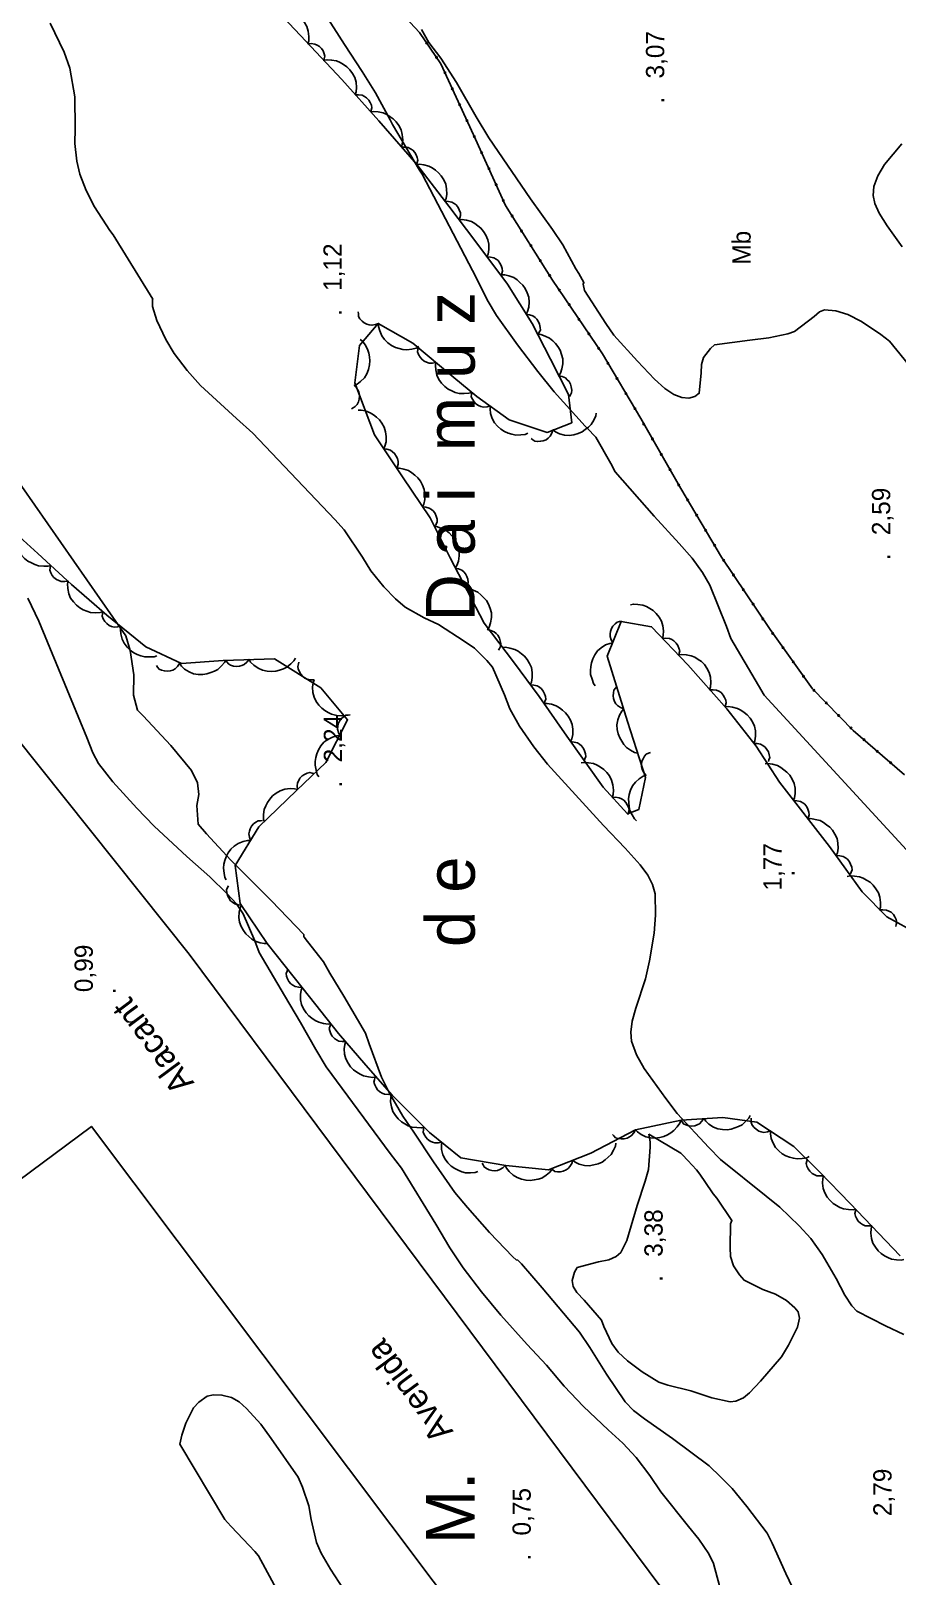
# Model space of a CAD drawing. Extents: x 747954 to 748544, y 4317181 to 4318208.
# Drawn here: x 748034 to 748105.2, y 4317620.4 to 4317747.3 of the extents above; entities that cross this region are included whole.
import ezdxf

# ---------------------------------------------------------------- set-up
doc = ezdxf.new("R2010")
doc.units = 0
doc.linetypes.add('DASHED', pattern=[0])
doc.linetypes.add('DOT', pattern=[0])
doc.layers.get('0').update_dxf_attribs({"linetype": 'CONTINUOUS'})
for name, color, linetype in [('11', 7, 'CONTINUOUS'), ('36', 7, 'CONTINUOUS'), ('44', 7, 'CONTINUOUS'), ('48', 7, 'CONTINUOUS'), ('50', 7, 'CONTINUOUS'), ('53', 7, 'CONTINUOUS'), ('6', 7, 'CONTINUOUS'), ('PATTERN_CLASS', 7, 'CONTINUOUS')]:
    doc.layers.add(name, color=color, linetype=linetype)

msp = doc.modelspace()

# ---------------------------------------------------------------- linework, layer by layer
at = {"layer": '11', "color": 0, "linetype": 'DASHED'}
for points in [[(748000, 4317730.39), (748047.04, 4317671.48), (748099.46, 4317601.11)], [(748088.17, 4317591.9), (748039.01, 4317657.33), (748015.85, 4317640.14), (748000, 4317627.04)]]:
    msp.add_lwpolyline(points, dxfattribs=at)
at = {"layer": '44', "color": 0, "linetype": 'CONTINUOUS'}
for points in [[(748056.67, 4317751.09), (748059.78, 4317746.19), (748061.25, 4317743.98), (748062.34, 4317742.21), (748063.53, 4317740), (748063.72, 4317739.61), (748065.95, 4317735.87), (748066.17, 4317735.54), (748070.63, 4317727.01), (748071.52, 4317725.23), (748072.28, 4317723.92), (748074, 4317721.53), (748075.67, 4317719.33), (748077.02, 4317717.66), (748079.56, 4317714.85), (748079.86, 4317714.53), (748080.3, 4317714.07)], [(748084.7, 4317677.96), (748084.06, 4317678.81), (748082.84, 4317680.19), (748081.07, 4317682.05), (748076.46, 4317687.07), (748075.34, 4317688.5), (748074.17, 4317690.19), (748073.38, 4317691.63), (748072.93, 4317692.78), (748071.94, 4317695.04), (748071.49, 4317695.6), (748070.48, 4317696.6), (748069.63, 4317697.19), (748067.5, 4317698.55), (748066.34, 4317699.1), (748064.78, 4317699.98), (748063.98, 4317700.65), (748063.01, 4317701.66), (748061.96, 4317702.96), (748061.26, 4317704.09), (748059.76, 4317706.34), (748058.99, 4317707.17), (748052.25, 4317714.26), (748050.91, 4317715.46), (748047.97, 4317718.19), (748046.88, 4317719.41), (748045.81, 4317720.81), (748045.13, 4317721.96), (748044.37, 4317723.53), (748044.01, 4317724.66), (748044.03, 4317725.25), (748044.06, 4317725.28), (748040.79, 4317730.55), (748040.53, 4317730.91), (748039.25, 4317732.87), (748038.56, 4317734.19), (748038.04, 4317735.54), (748037.81, 4317736.61), (748037.65, 4317738.07), (748037.68, 4317739.29), (748037.64, 4317741.88), (748037.24, 4317744.25), (748036.76, 4317745.57), (748035.63, 4317747.94)], [(748106.72, 4317719.17), (748104.54, 4317721.82), (748103.85, 4317722.36), (748102.26, 4317723.44), (748101.13, 4317724.01), (748100.15, 4317724.31), (748099.22, 4317724.4), (748098.81, 4317724.23), (748098.37, 4317723.86), (748096.74, 4317722.61), (748096.2, 4317722.44), (748094.65, 4317722.11), (748093.09, 4317721.92), (748090.18, 4317721.52), (748089.85, 4317721.23), (748089.27, 4317720.48), (748089.1, 4317719.92), (748089.09, 4317719.21), (748088.92, 4317717.55), (748088.56, 4317717.27), (748088.07, 4317717.14), (748087.5, 4317717.19), (748086.84, 4317717.44), (748086.11, 4317717.94), (748085.26, 4317718.71), (748083.86, 4317720.17), (748081.91, 4317722.31), (748081.25, 4317723.28), (748079.49, 4317725.98), (748079.39, 4317726.5), (748079.46, 4317726.65), (748079.03, 4317727.39), (748078.8, 4317727.77), (748077.73, 4317729.75), (748076.88, 4317731), (748075.08, 4317733.52), (748071.64, 4317738.52), (748070.6, 4317740.25), (748068.98, 4317743.06), (748067.7, 4317745.07), (748066.71, 4317746.36), (748066.11, 4317747.42)], [(748105.57, 4317738.03), (748104.14, 4317736.34), (748103.58, 4317735.4), (748103.27, 4317734.53), (748103.21, 4317733.78), (748103.35, 4317733.12), (748103.71, 4317732.33), (748104.36, 4317731.3), (748105.59, 4317729.58)], [(748080.3, 4317714.07), (748080.42, 4317713.94), (748081.66, 4317711.78), (748082.02, 4317711.09), (748085.22, 4317707.46), (748087.29, 4317705.21), (748088.35, 4317704), (748089.2, 4317702.83), (748089.8, 4317701.79), (748091.16, 4317698.38), (748091.53, 4317697.4), (748093.78, 4317693.54), (748094.26, 4317692.75), (748106.58, 4317679.37)], [(748031.12, 4317712.96), (748041.82, 4317697.63), (748042.19, 4317696.42), (748042.48, 4317694.41), (748042.47, 4317692.75), (748042.79, 4317691.51), (748043.25, 4317691.04), (748045.54, 4317688.61), (748047.22, 4317686.57), (748047.73, 4317685.54), (748047.84, 4317684.58), (748047.65, 4317683.69), (748047.77, 4317682.15), (748048.45, 4317681.37), (748050.45, 4317679.21), (748053.79, 4317675.85), (748056.44, 4317673.08), (748056.46, 4317672.89), (748056.47, 4317672.86), (748056.76, 4317672.53), (748058.07, 4317670.85), (748058.58, 4317669.91), (748059.73, 4317668.03), (748061.52, 4317664.98), (748061.82, 4317664.11), (748062.84, 4317661.38), (748063.5, 4317660.06), (748064.57, 4317658.17), (748065.49, 4317656.86), (748067.09, 4317654.42), (748068.85, 4317651.89), (748069.88, 4317650.66), (748071.71, 4317648.61), (748073.61, 4317646.61), (748073.89, 4317646.37), (748074.02, 4317646.35), (748074.32, 4317646.03), (748076.02, 4317644.08), (748079.08, 4317640.44), (748079.94, 4317639.17), (748081.31, 4317636.98), (748082.84, 4317634.71), (748083.53, 4317634), (748084.43, 4317633.32), (748086.72, 4317631.69), (748089.73, 4317629.46), (748090.67, 4317628.56), (748091.01, 4317628.21), (748091.32, 4317627.9), (748091.62, 4317627.58), (748092.83, 4317626.1), (748094.51, 4317623.91), (748094.91, 4317623.09), (748096.03, 4317620.6), (748097.35, 4317617.84)], [(748033.77, 4317700.71), (748034.68, 4317698.84), (748038.63, 4317689.26), (748039.12, 4317688.01), (748039.59, 4317687.13), (748040.77, 4317685.64), (748042.74, 4317683.46), (748044.15, 4317682), (748046.85, 4317679.5), (748048.73, 4317677.82), (748050.13, 4317676.46), (748050.92, 4317675.6), (748051.47, 4317674.78), (748052.42, 4317672.58), (748052.79, 4317671.6), (748054.85, 4317668.07), (748056.19, 4317665.87), (748057.43, 4317663.65), (748058.29, 4317662.23), (748063.53, 4317655.11), (748064.46, 4317653.89), (748067.28, 4317649.31), (748068.44, 4317647.35), (748069.53, 4317645.71), (748071.03, 4317643.73), (748072.62, 4317641.82), (748074.79, 4317639.41), (748076.38, 4317637.71), (748077.84, 4317636), (748079.42, 4317634.33), (748081.44, 4317632.4), (748082.65, 4317631.31), (748083.74, 4317630.14), (748084.87, 4317628.67), (748085.78, 4317627.31), (748088.03, 4317624.48), (748088.9, 4317623.44), (748089.7, 4317622.21), (748090.09, 4317621.44), (748090.58, 4317619.59)], [(748105.74, 4317640.25), (748104.21, 4317640.96), (748101.86, 4317642.16), (748101.46, 4317642.59), (748100.89, 4317643.46), (748100.17, 4317644.85), (748099.03, 4317646.8), (748098.08, 4317648.12), (748097.14, 4317649.15), (748095.55, 4317650.71), (748094.43, 4317651.59), (748090.67, 4317654.62), (748089.71, 4317655.61), (748087.1, 4317658.4), (748086.18, 4317659.61), (748084.39, 4317662.08), (748083.78, 4317663.21), (748083.37, 4317664.34), (748083.31, 4317665.06), (748083.42, 4317665.98), (748083.72, 4317667.04), (748084.51, 4317669.46), (748084.84, 4317670.94), (748085.22, 4317673.19), (748085.32, 4317674.69), (748085.3, 4317676.44), (748085.1, 4317677.19), (748084.7, 4317677.96)], [(748084.78, 4317656.69), (748084.89, 4317656.07), (748084.89, 4317655.63), (748084.75, 4317653.8), (748084.49, 4317652.83), (748083.83, 4317650.82), (748082.97, 4317647.96), (748082.49, 4317646.98), (748082.09, 4317646.64), (748081.49, 4317646.37), (748080.64, 4317646.21), (748078.9, 4317645.73), (748078.67, 4317645.36), (748078.5, 4317644.67), (748078.58, 4317644.17), (748078.87, 4317643.69), (748079.47, 4317643.07), (748080.91, 4317641.41), (748081.09, 4317640.9), (748081.74, 4317639.5), (748082.27, 4317638.8), (748083.04, 4317638.08), (748084.25, 4317637.17), (748085.61, 4317636.33), (748086.35, 4317636.09), (748088.23, 4317635.62), (748089.97, 4317635.05), (748091.46, 4317634.71), (748091.92, 4317634.77), (748092.57, 4317635.03), (748093.06, 4317635.44), (748093.96, 4317636.41), (748095.68, 4317638.41), (748096.26, 4317639.36), (748096.99, 4317640.83), (748097.15, 4317641.59), (748097.05, 4317642.09), (748096.78, 4317642.42), (748096.08, 4317643.02), (748095.18, 4317643.55), (748094.16, 4317643.94), (748092.61, 4317644.71), (748092.22, 4317645.13), (748091.75, 4317645.89), (748091.5, 4317646.65), (748091.46, 4317647.38), (748091.48, 4317649.32), (748091.61, 4317649.6), (748090.38, 4317651.44), (748090.08, 4317651.79), (748089.95, 4317651.96), (748088.97, 4317653.4), (748088.69, 4317653.75), (748088, 4317654.52), (748087.54, 4317655), (748087.41, 4317655.13), (748084.78, 4317656.69)], [(748046.26, 4317631.23), (748046.42, 4317631.96), (748046.77, 4317632.96), (748047.38, 4317634.21), (748047.83, 4317634.69), (748048.51, 4317635.16), (748049.04, 4317635.27), (748049.72, 4317635.26), (748050.52, 4317635.06), (748051.13, 4317634.71), (748051.73, 4317634.15), (748052.91, 4317632.86), (748053.76, 4317631.69), (748055.99, 4317628.53), (748056.34, 4317627.71), (748056.85, 4317626.17), (748057.04, 4317625.05), (748057.49, 4317623.16), (748057.88, 4317622.29), (748058.64, 4317620.96), (748059.72, 4317619.33)], [(748054.38, 4317619.03), (748052.72, 4317622.07), (748052.43, 4317622.41), (748051.95, 4317622.92), (748050.48, 4317624.46), (748050.18, 4317624.8), (748049.95, 4317625.04), (748046.26, 4317631.23)]]:
    msp.add_lwpolyline(points, dxfattribs=at)
at = {"layer": '53', "color": 0, "linetype": 'CONTINUOUS'}
for points in [[(748054.18, 4317749.04), (748054.41, 4317749.08), (748054.78, 4317749.06), (748055.19, 4317749), (748055.49, 4317748.87), (748055.77, 4317748.71), (748056.04, 4317748.54), (748056.29, 4317748.3), (748056.51, 4317748), (748056.71, 4317747.66), (748056.82, 4317747.29), (748056.87, 4317746.86), (748056.85, 4317746.49), (748056.78, 4317746.25), (748057.06, 4317746.26), (748057.35, 4317746.23), (748057.55, 4317746.14), (748057.73, 4317746.04), (748057.9, 4317745.85), (748058.03, 4317745.66), (748058.13, 4317745.43), (748058.18, 4317745.22), (748058.13, 4317745.02), (748058.1, 4317744.86)], [(748058.14, 4317744.9), (748058.36, 4317744.94), (748058.73, 4317744.91), (748059.14, 4317744.84), (748059.44, 4317744.71), (748059.71, 4317744.54), (748059.98, 4317744.36), (748060.22, 4317744.11), (748060.44, 4317743.81), (748060.63, 4317743.47), (748060.74, 4317743.09), (748060.78, 4317742.66), (748060.74, 4317742.29), (748060.67, 4317742.06), (748060.95, 4317742.06), (748061.24, 4317742.02), (748061.43, 4317741.93), (748061.61, 4317741.82), (748061.78, 4317741.63), (748061.9, 4317741.44), (748062, 4317741.2), (748062.04, 4317740.99), (748061.99, 4317740.79), (748061.95, 4317740.64)], [(748061.97, 4317740.65), (748062.2, 4317740.69), (748062.56, 4317740.65), (748062.97, 4317740.57), (748063.26, 4317740.44), (748063.53, 4317740.26), (748063.8, 4317740.08), (748064.04, 4317739.83), (748064.25, 4317739.53), (748064.44, 4317739.18), (748064.54, 4317738.8), (748064.57, 4317738.37), (748064.53, 4317738), (748064.46, 4317737.77), (748064.73, 4317737.77), (748065.02, 4317737.73), (748065.21, 4317737.63), (748065.39, 4317737.52), (748065.56, 4317737.32), (748065.67, 4317737.13), (748065.77, 4317736.9), (748065.81, 4317736.68), (748065.76, 4317736.49), (748065.72, 4317736.33)], [(748065.72, 4317736.33), (748065.95, 4317736.36), (748066.31, 4317736.3), (748066.72, 4317736.2), (748067, 4317736.05), (748067.26, 4317735.86), (748067.51, 4317735.66), (748067.74, 4317735.4), (748067.94, 4317735.08), (748068.1, 4317734.72), (748068.18, 4317734.34), (748068.19, 4317733.91), (748068.13, 4317733.55), (748068.04, 4317733.31), (748068.32, 4317733.3), (748068.6, 4317733.24), (748068.79, 4317733.13), (748068.96, 4317733.01), (748069.12, 4317732.81), (748069.22, 4317732.61), (748069.31, 4317732.37), (748069.33, 4317732.15), (748069.27, 4317731.96), (748069.22, 4317731.81)], [(748069.21, 4317731.8), (748069.44, 4317731.83), (748069.8, 4317731.76), (748070.21, 4317731.65), (748070.49, 4317731.5), (748070.75, 4317731.31), (748071, 4317731.11), (748071.22, 4317730.84), (748071.41, 4317730.52), (748071.57, 4317730.16), (748071.64, 4317729.78), (748071.65, 4317729.34), (748071.58, 4317728.98), (748071.49, 4317728.75), (748071.77, 4317728.73), (748072.05, 4317728.67), (748072.24, 4317728.56), (748072.4, 4317728.44), (748072.56, 4317728.23), (748072.66, 4317728.03), (748072.74, 4317727.79), (748072.77, 4317727.57), (748072.7, 4317727.38), (748072.65, 4317727.23)], [(748072.71, 4317727.28), (748072.95, 4317727.28), (748073.3, 4317727.18), (748073.7, 4317727.04), (748073.96, 4317726.86), (748074.2, 4317726.64), (748074.43, 4317726.42), (748074.63, 4317726.14), (748074.79, 4317725.8), (748074.92, 4317725.43), (748074.96, 4317725.04), (748074.92, 4317724.61), (748074.82, 4317724.25), (748074.71, 4317724.03), (748074.99, 4317723.99), (748075.27, 4317723.9), (748075.44, 4317723.78), (748075.6, 4317723.64), (748075.73, 4317723.42), (748075.81, 4317723.21), (748075.87, 4317722.96), (748075.88, 4317722.74), (748075.79, 4317722.56), (748075.73, 4317722.42)], [(748065.89, 4317721.38), (748065.68, 4317721.26), (748065.33, 4317721.18), (748064.91, 4317721.12), (748064.59, 4317721.15), (748064.28, 4317721.22), (748063.97, 4317721.31), (748063.66, 4317721.47), (748063.36, 4317721.68), (748063.07, 4317721.95), (748062.85, 4317722.27), (748062.68, 4317722.67), (748062.59, 4317723.03), (748062.59, 4317723.28), (748062.33, 4317723.18), (748062.04, 4317723.13), (748061.83, 4317723.16), (748061.62, 4317723.21), (748061.4, 4317723.33), (748061.23, 4317723.48), (748061.06, 4317723.67), (748060.95, 4317723.86), (748060.94, 4317724.06), (748060.92, 4317724.22)], [(748075.68, 4317722.39), (748075.91, 4317722.37), (748076.26, 4317722.24), (748076.64, 4317722.06), (748076.89, 4317721.86), (748077.11, 4317721.63), (748077.32, 4317721.39), (748077.49, 4317721.08), (748077.62, 4317720.74), (748077.72, 4317720.36), (748077.72, 4317719.97), (748077.65, 4317719.54), (748077.52, 4317719.19), (748077.39, 4317718.98), (748077.66, 4317718.92), (748077.93, 4317718.8), (748078.09, 4317718.66), (748078.23, 4317718.51), (748078.35, 4317718.28), (748078.41, 4317718.06), (748078.45, 4317717.81), (748078.44, 4317717.59), (748078.34, 4317717.42), (748078.26, 4317717.28)], [(748061.08, 4317721.96), (748061.26, 4317721.82), (748061.48, 4317721.52), (748061.69, 4317721.16), (748061.79, 4317720.85), (748061.84, 4317720.53), (748061.88, 4317720.22), (748061.85, 4317719.87), (748061.77, 4317719.5), (748061.63, 4317719.14), (748061.42, 4317718.81), (748061.11, 4317718.5), (748060.82, 4317718.28), (748060.59, 4317718.18), (748060.78, 4317717.98), (748060.94, 4317717.73), (748060.99, 4317717.53), (748061.03, 4317717.32), (748060.99, 4317717.06), (748060.93, 4317716.85), (748060.82, 4317716.62), (748060.68, 4317716.45), (748060.5, 4317716.36), (748060.36, 4317716.28)], [(748070.21, 4317717.61), (748069.99, 4317717.54), (748069.62, 4317717.52), (748069.2, 4317717.53), (748068.89, 4317717.62), (748068.6, 4317717.75), (748068.31, 4317717.89), (748068.03, 4317718.1), (748067.77, 4317718.37), (748067.54, 4317718.68), (748067.38, 4317719.04), (748067.28, 4317719.46), (748067.26, 4317719.83), (748067.3, 4317720.07), (748067.03, 4317720.03), (748066.74, 4317720.02), (748066.53, 4317720.09), (748066.34, 4317720.17), (748066.14, 4317720.34), (748066, 4317720.51), (748065.87, 4317720.73), (748065.79, 4317720.94), (748065.82, 4317721.14), (748065.83, 4317721.3)], [(748074.85, 4317714.27), (748074.63, 4317714.17), (748074.27, 4317714.13), (748073.85, 4317714.11), (748073.54, 4317714.18), (748073.23, 4317714.28), (748072.94, 4317714.4), (748072.64, 4317714.59), (748072.36, 4317714.84), (748072.11, 4317715.13), (748071.92, 4317715.48), (748071.79, 4317715.89), (748071.75, 4317716.26), (748071.77, 4317716.5), (748071.5, 4317716.44), (748071.21, 4317716.41), (748071, 4317716.47), (748070.8, 4317716.53), (748070.59, 4317716.69), (748070.44, 4317716.85), (748070.29, 4317717.05), (748070.2, 4317717.25), (748070.21, 4317717.46), (748070.21, 4317717.61)], [(748060.91, 4317716.16), (748061.15, 4317716.17), (748061.51, 4317716.09), (748061.9, 4317715.95), (748062.17, 4317715.78), (748062.42, 4317715.58), (748062.66, 4317715.36), (748062.87, 4317715.08), (748063.04, 4317714.75), (748063.17, 4317714.38), (748063.22, 4317714), (748063.2, 4317713.56), (748063.11, 4317713.2), (748063.01, 4317712.98), (748063.28, 4317712.95), (748063.56, 4317712.87), (748063.74, 4317712.74), (748063.9, 4317712.61), (748064.04, 4317712.39), (748064.13, 4317712.19), (748064.2, 4317711.94), (748064.21, 4317711.73), (748064.13, 4317711.54), (748064.07, 4317711.39)], [(748080.46, 4317715.91), (748080.42, 4317715.68), (748080.26, 4317715.34), (748080.05, 4317714.98), (748079.82, 4317714.76), (748079.57, 4317714.56), (748079.31, 4317714.37), (748078.99, 4317714.23), (748078.63, 4317714.13), (748078.24, 4317714.07), (748077.86, 4317714.1), (748077.44, 4317714.22), (748077.11, 4317714.38), (748076.91, 4317714.53), (748076.82, 4317714.27), (748076.68, 4317714.01), (748076.52, 4317713.86), (748076.36, 4317713.73), (748076.12, 4317713.64), (748075.9, 4317713.6), (748075.64, 4317713.58), (748075.43, 4317713.62), (748075.26, 4317713.73), (748075.13, 4317713.82)], [(748064.06, 4317711.39), (748064.3, 4317711.4), (748064.65, 4317711.32), (748065.05, 4317711.19), (748065.33, 4317711.02), (748065.57, 4317710.82), (748065.81, 4317710.61), (748066.03, 4317710.33), (748066.2, 4317710), (748066.34, 4317709.63), (748066.4, 4317709.25), (748066.38, 4317708.81), (748066.3, 4317708.45), (748066.19, 4317708.23), (748066.47, 4317708.2), (748066.75, 4317708.12), (748066.93, 4317708), (748067.09, 4317707.87), (748067.24, 4317707.66), (748067.33, 4317707.45), (748067.4, 4317707.21), (748067.41, 4317706.99), (748067.33, 4317706.8), (748067.27, 4317706.65)], [(748035.68, 4317703.41), (748035.45, 4317703.34), (748035.09, 4317703.34), (748034.67, 4317703.37), (748034.37, 4317703.47), (748034.08, 4317703.61), (748033.79, 4317703.76), (748033.52, 4317703.98), (748033.27, 4317704.26), (748033.05, 4317704.58), (748032.91, 4317704.94), (748032.82, 4317705.37), (748032.82, 4317705.74), (748032.86, 4317705.98), (748032.59, 4317705.94), (748032.3, 4317705.95), (748032.1, 4317706.03), (748031.91, 4317706.12), (748031.71, 4317706.29), (748031.58, 4317706.47), (748031.45, 4317706.69), (748031.39, 4317706.9), (748031.42, 4317707.1), (748031.44, 4317707.25)], [(748067.19, 4317706.6), (748067.42, 4317706.58), (748067.76, 4317706.45), (748068.14, 4317706.28), (748068.39, 4317706.08), (748068.61, 4317705.84), (748068.82, 4317705.6), (748068.99, 4317705.29), (748069.12, 4317704.94), (748069.21, 4317704.56), (748069.22, 4317704.18), (748069.14, 4317703.75), (748069.01, 4317703.4), (748068.88, 4317703.19), (748069.15, 4317703.12), (748069.42, 4317703.01), (748069.58, 4317702.87), (748069.73, 4317702.72), (748069.84, 4317702.49), (748069.91, 4317702.27), (748069.94, 4317702.02), (748069.93, 4317701.8), (748069.83, 4317701.63), (748069.75, 4317701.49)], [(748039.95, 4317699.6), (748039.72, 4317699.53), (748039.36, 4317699.52), (748038.94, 4317699.54), (748038.63, 4317699.64), (748038.34, 4317699.77), (748038.05, 4317699.92), (748037.78, 4317700.13), (748037.53, 4317700.41), (748037.3, 4317700.72), (748037.15, 4317701.08), (748037.06, 4317701.51), (748037.05, 4317701.88), (748037.09, 4317702.12), (748036.81, 4317702.08), (748036.52, 4317702.08), (748036.32, 4317702.16), (748036.13, 4317702.24), (748035.93, 4317702.41), (748035.79, 4317702.59), (748035.67, 4317702.81), (748035.6, 4317703.01), (748035.62, 4317703.21), (748035.64, 4317703.37)], [(748069.79, 4317701.51), (748070.02, 4317701.5), (748070.37, 4317701.37), (748070.75, 4317701.2), (748071, 4317701), (748071.22, 4317700.77), (748071.44, 4317700.53), (748071.62, 4317700.23), (748071.75, 4317699.88), (748071.85, 4317699.5), (748071.86, 4317699.12), (748071.79, 4317698.69), (748071.67, 4317698.34), (748071.54, 4317698.13), (748071.81, 4317698.06), (748072.08, 4317697.96), (748072.25, 4317697.82), (748072.39, 4317697.67), (748072.51, 4317697.44), (748072.58, 4317697.22), (748072.62, 4317696.97), (748072.61, 4317696.75), (748072.51, 4317696.58), (748072.43, 4317696.44)], [(748044.38, 4317695.99), (748044.16, 4317695.91), (748043.8, 4317695.89), (748043.38, 4317695.89), (748043.07, 4317695.97), (748042.77, 4317696.1), (748042.48, 4317696.23), (748042.19, 4317696.44), (748041.93, 4317696.7), (748041.69, 4317697.01), (748041.53, 4317697.36), (748041.42, 4317697.78), (748041.39, 4317698.15), (748041.43, 4317698.4), (748041.15, 4317698.35), (748040.86, 4317698.34), (748040.66, 4317698.4), (748040.46, 4317698.48), (748040.26, 4317698.64), (748040.12, 4317698.81), (748039.98, 4317699.03), (748039.9, 4317699.23), (748039.92, 4317699.43), (748039.93, 4317699.59)], [(748083.29, 4317700.17), (748083.52, 4317700.23), (748083.89, 4317700.2), (748084.3, 4317700.14), (748084.6, 4317700.02), (748084.88, 4317699.86), (748085.15, 4317699.69), (748085.4, 4317699.45), (748085.63, 4317699.16), (748085.83, 4317698.82), (748085.94, 4317698.45), (748086, 4317698.02), (748085.97, 4317697.65), (748085.91, 4317697.41), (748086.19, 4317697.42), (748086.48, 4317697.4), (748086.67, 4317697.31), (748086.85, 4317697.2), (748087.03, 4317697.01), (748087.16, 4317696.83), (748087.26, 4317696.6), (748087.32, 4317696.38), (748087.27, 4317696.19), (748087.24, 4317696.03)], [(748080.39, 4317693.52), (748080.25, 4317693.7), (748080.12, 4317694.05), (748080, 4317694.45), (748079.99, 4317694.77), (748080.02, 4317695.09), (748080.07, 4317695.41), (748080.18, 4317695.74), (748080.35, 4317696.07), (748080.58, 4317696.38), (748080.87, 4317696.65), (748081.24, 4317696.87), (748081.58, 4317697), (748081.83, 4317697.05), (748081.7, 4317697.29), (748081.61, 4317697.57), (748081.61, 4317697.78), (748081.63, 4317697.99), (748081.72, 4317698.23), (748081.84, 4317698.42), (748082.01, 4317698.61), (748082.18, 4317698.75), (748082.38, 4317698.79), (748082.53, 4317698.82)], [(748050.04, 4317695.63), (748049.93, 4317695.42), (748049.69, 4317695.15), (748049.38, 4317694.86), (748049.1, 4317694.71), (748048.8, 4317694.6), (748048.49, 4317694.49), (748048.15, 4317694.44), (748047.77, 4317694.45), (748047.39, 4317694.51), (748047.03, 4317694.66), (748046.66, 4317694.89), (748046.39, 4317695.14), (748046.24, 4317695.34), (748046.08, 4317695.11), (748045.87, 4317694.91), (748045.68, 4317694.81), (748045.48, 4317694.74), (748045.23, 4317694.71), (748045, 4317694.74), (748044.76, 4317694.8), (748044.56, 4317694.89), (748044.44, 4317695.05), (748044.34, 4317695.18)], [(748055.76, 4317695.78), (748055.64, 4317695.58), (748055.38, 4317695.32), (748055.06, 4317695.05), (748054.77, 4317694.91), (748054.46, 4317694.81), (748054.16, 4317694.72), (748053.81, 4317694.69), (748053.44, 4317694.72), (748053.05, 4317694.8), (748052.7, 4317694.96), (748052.34, 4317695.21), (748052.08, 4317695.47), (748051.95, 4317695.68), (748051.77, 4317695.47), (748051.56, 4317695.27), (748051.36, 4317695.18), (748051.16, 4317695.12), (748050.9, 4317695.11), (748050.68, 4317695.14), (748050.44, 4317695.22), (748050.25, 4317695.32), (748050.13, 4317695.49), (748050.04, 4317695.62)], [(748072.78, 4317696.66), (748073.01, 4317696.68), (748073.38, 4317696.61), (748073.78, 4317696.5), (748074.06, 4317696.35), (748074.32, 4317696.15), (748074.57, 4317695.95), (748074.79, 4317695.69), (748074.98, 4317695.36), (748075.14, 4317695.01), (748075.21, 4317694.62), (748075.21, 4317694.19), (748075.14, 4317693.83), (748075.05, 4317693.6), (748075.33, 4317693.58), (748075.61, 4317693.51), (748075.8, 4317693.4), (748075.96, 4317693.28), (748076.12, 4317693.07), (748076.22, 4317692.87), (748076.3, 4317692.63), (748076.32, 4317692.41), (748076.25, 4317692.22), (748076.2, 4317692.07)], [(748087.27, 4317696.06), (748087.5, 4317696.1), (748087.86, 4317696.07), (748088.27, 4317695.99), (748088.56, 4317695.86), (748088.84, 4317695.69), (748089.1, 4317695.51), (748089.35, 4317695.26), (748089.56, 4317694.96), (748089.75, 4317694.61), (748089.85, 4317694.24), (748089.89, 4317693.8), (748089.85, 4317693.44), (748089.78, 4317693.2), (748090.06, 4317693.2), (748090.35, 4317693.16), (748090.54, 4317693.07), (748090.72, 4317692.96), (748090.89, 4317692.76), (748091, 4317692.57), (748091.1, 4317692.34), (748091.15, 4317692.12), (748091.09, 4317691.93), (748091.05, 4317691.77)], [(748059.74, 4317691.08), (748059.51, 4317691.05), (748059.15, 4317691.09), (748058.73, 4317691.18), (748058.45, 4317691.32), (748058.18, 4317691.49), (748057.92, 4317691.68), (748057.68, 4317691.93), (748057.47, 4317692.24), (748057.29, 4317692.59), (748057.2, 4317692.97), (748057.17, 4317693.4), (748057.22, 4317693.77), (748057.29, 4317694), (748057.02, 4317694.01), (748056.73, 4317694.05), (748056.54, 4317694.15), (748056.36, 4317694.27), (748056.2, 4317694.47), (748056.09, 4317694.66), (748055.99, 4317694.9), (748055.95, 4317695.11), (748056.01, 4317695.31), (748056.05, 4317695.46)], [(748083.84, 4317687.98), (748083.61, 4317688.03), (748083.29, 4317688.22), (748082.94, 4317688.46), (748082.73, 4317688.7), (748082.56, 4317688.96), (748082.39, 4317689.24), (748082.27, 4317689.57), (748082.19, 4317689.93), (748082.17, 4317690.32), (748082.23, 4317690.71), (748082.37, 4317691.12), (748082.56, 4317691.44), (748082.72, 4317691.62), (748082.46, 4317691.73), (748082.22, 4317691.89), (748082.08, 4317692.05), (748081.97, 4317692.23), (748081.89, 4317692.47), (748081.86, 4317692.7), (748081.87, 4317692.95), (748081.92, 4317693.16), (748082.05, 4317693.32), (748082.14, 4317693.44)], [(748076.18, 4317692.06), (748076.42, 4317692.07), (748076.78, 4317692), (748077.18, 4317691.88), (748077.45, 4317691.71), (748077.7, 4317691.51), (748077.95, 4317691.3), (748078.16, 4317691.03), (748078.34, 4317690.7), (748078.49, 4317690.34), (748078.55, 4317689.95), (748078.54, 4317689.52), (748078.46, 4317689.16), (748078.36, 4317688.93), (748078.64, 4317688.9), (748078.92, 4317688.83), (748079.1, 4317688.72), (748079.26, 4317688.59), (748079.41, 4317688.37), (748079.51, 4317688.17), (748079.58, 4317687.93), (748079.6, 4317687.71), (748079.52, 4317687.52), (748079.47, 4317687.37)], [(748091.06, 4317691.78), (748091.29, 4317691.81), (748091.66, 4317691.75), (748092.07, 4317691.66), (748092.35, 4317691.51), (748092.61, 4317691.32), (748092.86, 4317691.13), (748093.1, 4317690.86), (748093.29, 4317690.55), (748093.46, 4317690.19), (748093.54, 4317689.81), (748093.55, 4317689.38), (748093.5, 4317689.01), (748093.41, 4317688.78), (748093.69, 4317688.77), (748093.97, 4317688.72), (748094.16, 4317688.61), (748094.33, 4317688.49), (748094.49, 4317688.28), (748094.6, 4317688.09), (748094.68, 4317687.85), (748094.71, 4317687.63), (748094.65, 4317687.44), (748094.6, 4317687.29)], [(748057.68, 4317686.03), (748057.55, 4317686.23), (748057.45, 4317686.58), (748057.37, 4317687), (748057.38, 4317687.31), (748057.44, 4317687.63), (748057.51, 4317687.94), (748057.65, 4317688.27), (748057.85, 4317688.58), (748058.1, 4317688.88), (748058.41, 4317689.11), (748058.8, 4317689.31), (748059.15, 4317689.41), (748059.4, 4317689.43), (748059.29, 4317689.69), (748059.22, 4317689.97), (748059.24, 4317690.18), (748059.28, 4317690.39), (748059.39, 4317690.62), (748059.53, 4317690.8), (748059.71, 4317690.98), (748059.89, 4317691.1), (748060.09, 4317691.12), (748060.25, 4317691.14)], [(748083.78, 4317682.44), (748083.61, 4317682.6), (748083.42, 4317682.91), (748083.23, 4317683.28), (748083.16, 4317683.59), (748083.13, 4317683.92), (748083.12, 4317684.24), (748083.16, 4317684.58), (748083.28, 4317684.94), (748083.44, 4317685.29), (748083.68, 4317685.6), (748084, 4317685.89), (748084.31, 4317686.09), (748084.54, 4317686.17), (748084.37, 4317686.39), (748084.23, 4317686.64), (748084.19, 4317686.85), (748084.17, 4317687.06), (748084.22, 4317687.32), (748084.31, 4317687.53), (748084.43, 4317687.74), (748084.58, 4317687.91), (748084.77, 4317687.98), (748084.91, 4317688.05)], [(748079.23, 4317687.19), (748079.46, 4317687.23), (748079.83, 4317687.2), (748080.24, 4317687.13), (748080.54, 4317687), (748080.81, 4317686.83), (748081.08, 4317686.65), (748081.33, 4317686.41), (748081.55, 4317686.11), (748081.73, 4317685.77), (748081.84, 4317685.39), (748081.88, 4317684.96), (748081.85, 4317684.59), (748081.78, 4317684.35), (748082.06, 4317684.36), (748082.35, 4317684.33), (748082.54, 4317684.23), (748082.72, 4317684.12), (748082.89, 4317683.93), (748083.01, 4317683.74), (748083.11, 4317683.51), (748083.16, 4317683.29), (748083.11, 4317683.1), (748083.07, 4317682.94)], [(748094.34, 4317687.1), (748094.57, 4317687.13), (748094.93, 4317687.07), (748095.34, 4317686.97), (748095.62, 4317686.82), (748095.88, 4317686.63), (748096.13, 4317686.43), (748096.36, 4317686.17), (748096.56, 4317685.85), (748096.72, 4317685.5), (748096.8, 4317685.12), (748096.81, 4317684.68), (748096.75, 4317684.32), (748096.67, 4317684.09), (748096.94, 4317684.07), (748097.23, 4317684.02), (748097.42, 4317683.91), (748097.59, 4317683.79), (748097.75, 4317683.58), (748097.85, 4317683.38), (748097.93, 4317683.14), (748097.96, 4317682.93), (748097.9, 4317682.74), (748097.85, 4317682.59)], [(748053.18, 4317682.35), (748053.13, 4317682.58), (748053.15, 4317682.95), (748053.2, 4317683.36), (748053.32, 4317683.66), (748053.48, 4317683.94), (748053.65, 4317684.21), (748053.89, 4317684.47), (748054.18, 4317684.7), (748054.52, 4317684.9), (748054.89, 4317685.02), (748055.32, 4317685.07), (748055.69, 4317685.05), (748055.93, 4317684.99), (748055.91, 4317685.27), (748055.94, 4317685.56), (748056.03, 4317685.75), (748056.13, 4317685.93), (748056.32, 4317686.12), (748056.5, 4317686.24), (748056.73, 4317686.35), (748056.94, 4317686.4), (748057.14, 4317686.35), (748057.3, 4317686.32)], [(748050.08, 4317677.57), (748049.97, 4317677.77), (748049.9, 4317678.13), (748049.85, 4317678.55), (748049.89, 4317678.86), (748049.97, 4317679.18), (748050.07, 4317679.48), (748050.23, 4317679.79), (748050.46, 4317680.09), (748050.73, 4317680.36), (748051.06, 4317680.57), (748051.47, 4317680.74), (748051.83, 4317680.81), (748052.07, 4317680.81), (748051.99, 4317681.08), (748051.94, 4317681.36), (748051.98, 4317681.57), (748052.03, 4317681.78), (748052.16, 4317682), (748052.31, 4317682.17), (748052.51, 4317682.33), (748052.7, 4317682.43), (748052.9, 4317682.44), (748053.06, 4317682.45)], [(748097.85, 4317682.59), (748098.08, 4317682.61), (748098.44, 4317682.55), (748098.85, 4317682.45), (748099.13, 4317682.3), (748099.39, 4317682.11), (748099.65, 4317681.92), (748099.88, 4317681.66), (748100.07, 4317681.34), (748100.24, 4317680.98), (748100.32, 4317680.6), (748100.33, 4317680.17), (748100.27, 4317679.8), (748100.18, 4317679.57), (748100.46, 4317679.56), (748100.74, 4317679.5), (748100.93, 4317679.39), (748101.1, 4317679.27), (748101.26, 4317679.07), (748101.36, 4317678.87), (748101.45, 4317678.63), (748101.48, 4317678.41), (748101.41, 4317678.22), (748101.36, 4317678.07)], [(748101.08, 4317677.85), (748101.31, 4317677.9), (748101.68, 4317677.88), (748102.1, 4317677.83), (748102.39, 4317677.71), (748102.67, 4317677.55), (748102.95, 4317677.38), (748103.2, 4317677.15), (748103.43, 4317676.85), (748103.64, 4317676.52), (748103.76, 4317676.15), (748103.82, 4317675.72), (748103.8, 4317675.35), (748103.74, 4317675.11), (748104.01, 4317675.13), (748104.3, 4317675.1), (748104.5, 4317675.02), (748104.68, 4317674.92), (748104.87, 4317674.73), (748104.99, 4317674.54), (748105.1, 4317674.32), (748105.15, 4317674.1), (748105.11, 4317673.91), (748105.08, 4317673.75)], [(748053.45, 4317672.35), (748053.22, 4317672.34), (748052.86, 4317672.42), (748052.46, 4317672.55), (748052.19, 4317672.72), (748051.94, 4317672.92), (748051.7, 4317673.14), (748051.49, 4317673.41), (748051.31, 4317673.74), (748051.18, 4317674.11), (748051.12, 4317674.49), (748051.14, 4317674.93), (748051.22, 4317675.29), (748051.33, 4317675.51), (748051.05, 4317675.54), (748050.77, 4317675.62), (748050.59, 4317675.74), (748050.43, 4317675.87), (748050.28, 4317676.09), (748050.19, 4317676.29), (748050.13, 4317676.54), (748050.11, 4317676.76), (748050.19, 4317676.94), (748050.25, 4317677.09)], [(748058.67, 4317665.76), (748058.44, 4317665.73), (748058.07, 4317665.78), (748057.67, 4317665.88), (748057.38, 4317666.03), (748057.12, 4317666.21), (748056.86, 4317666.41), (748056.63, 4317666.67), (748056.43, 4317666.98), (748056.27, 4317667.34), (748056.18, 4317667.72), (748056.17, 4317668.15), (748056.23, 4317668.52), (748056.31, 4317668.75), (748056.03, 4317668.76), (748055.75, 4317668.81), (748055.56, 4317668.92), (748055.39, 4317669.04), (748055.23, 4317669.24), (748055.12, 4317669.44), (748055.04, 4317669.68), (748055, 4317669.89), (748055.07, 4317670.09), (748055.12, 4317670.24)], [(748062.36, 4317661.39), (748062.13, 4317661.35), (748061.77, 4317661.39), (748061.36, 4317661.47), (748061.07, 4317661.61), (748060.8, 4317661.79), (748060.54, 4317661.97), (748060.29, 4317662.22), (748060.08, 4317662.53), (748059.9, 4317662.88), (748059.8, 4317663.25), (748059.77, 4317663.69), (748059.82, 4317664.05), (748059.89, 4317664.29), (748059.61, 4317664.29), (748059.33, 4317664.33), (748059.14, 4317664.43), (748058.96, 4317664.54), (748058.79, 4317664.74), (748058.68, 4317664.93), (748058.58, 4317665.17), (748058.54, 4317665.38), (748058.6, 4317665.58), (748058.64, 4317665.73)], [(748066.33, 4317657.27), (748066.1, 4317657.21), (748065.74, 4317657.23), (748065.32, 4317657.28), (748065.02, 4317657.39), (748064.74, 4317657.55), (748064.46, 4317657.71), (748064.2, 4317657.94), (748063.97, 4317658.23), (748063.76, 4317658.56), (748063.64, 4317658.93), (748063.57, 4317659.36), (748063.59, 4317659.73), (748063.64, 4317659.97), (748063.37, 4317659.95), (748063.08, 4317659.97), (748062.88, 4317660.06), (748062.7, 4317660.16), (748062.51, 4317660.34), (748062.38, 4317660.52), (748062.27, 4317660.75), (748062.21, 4317660.96), (748062.26, 4317661.16), (748062.28, 4317661.32)], [(748087.41, 4317657.82), (748087.33, 4317657.6), (748087.12, 4317657.3), (748086.85, 4317656.98), (748086.59, 4317656.79), (748086.31, 4317656.64), (748086.02, 4317656.5), (748085.68, 4317656.41), (748085.31, 4317656.37), (748084.92, 4317656.38), (748084.54, 4317656.48), (748084.15, 4317656.66), (748083.85, 4317656.88), (748083.68, 4317657.06), (748083.54, 4317656.81), (748083.37, 4317656.58), (748083.19, 4317656.46), (748083, 4317656.36), (748082.75, 4317656.31), (748082.52, 4317656.3), (748082.27, 4317656.33), (748082.06, 4317656.4), (748081.92, 4317656.55), (748081.81, 4317656.66)], [(748093.11, 4317658.23), (748093.01, 4317658.02), (748092.76, 4317657.75), (748092.44, 4317657.47), (748092.16, 4317657.32), (748091.86, 4317657.21), (748091.56, 4317657.11), (748091.21, 4317657.06), (748090.84, 4317657.08), (748090.45, 4317657.14), (748090.09, 4317657.28), (748089.72, 4317657.52), (748089.46, 4317657.77), (748089.31, 4317657.97), (748089.15, 4317657.75), (748088.94, 4317657.54), (748088.75, 4317657.45), (748088.55, 4317657.38), (748088.29, 4317657.36), (748088.07, 4317657.38), (748087.82, 4317657.45), (748087.63, 4317657.54), (748087.51, 4317657.7), (748087.41, 4317657.83)], [(748097.96, 4317654.85), (748097.75, 4317654.75), (748097.39, 4317654.69), (748096.97, 4317654.66), (748096.66, 4317654.71), (748096.35, 4317654.8), (748096.05, 4317654.9), (748095.74, 4317655.08), (748095.46, 4317655.32), (748095.19, 4317655.6), (748094.99, 4317655.94), (748094.84, 4317656.35), (748094.78, 4317656.71), (748094.79, 4317656.96), (748094.52, 4317656.88), (748094.23, 4317656.84), (748094.02, 4317656.88), (748093.82, 4317656.94), (748093.6, 4317657.09), (748093.44, 4317657.24), (748093.28, 4317657.44), (748093.19, 4317657.64), (748093.19, 4317657.84), (748093.18, 4317658)], [(748070.74, 4317653.63), (748070.52, 4317653.55), (748070.15, 4317653.53), (748069.73, 4317653.53), (748069.43, 4317653.61), (748069.13, 4317653.74), (748068.84, 4317653.87), (748068.55, 4317654.07), (748068.29, 4317654.34), (748068.05, 4317654.64), (748067.88, 4317655), (748067.77, 4317655.42), (748067.75, 4317655.79), (748067.78, 4317656.03), (748067.51, 4317655.98), (748067.22, 4317655.97), (748067.01, 4317656.03), (748066.82, 4317656.11), (748066.61, 4317656.27), (748066.47, 4317656.44), (748066.33, 4317656.66), (748066.25, 4317656.86), (748066.27, 4317657.06), (748066.28, 4317657.22)], [(748082.08, 4317655.94), (748082.05, 4317655.71), (748081.89, 4317655.38), (748081.68, 4317655.02), (748081.45, 4317654.79), (748081.2, 4317654.59), (748080.94, 4317654.4), (748080.62, 4317654.26), (748080.26, 4317654.16), (748079.88, 4317654.1), (748079.49, 4317654.13), (748079.07, 4317654.24), (748078.74, 4317654.4), (748078.54, 4317654.55), (748078.45, 4317654.29), (748078.31, 4317654.03), (748078.16, 4317653.88), (748077.99, 4317653.75), (748077.75, 4317653.66), (748077.53, 4317653.61), (748077.28, 4317653.6), (748077.06, 4317653.63), (748076.9, 4317653.75), (748076.77, 4317653.84)], [(748076.78, 4317653.73), (748076.64, 4317653.54), (748076.35, 4317653.32), (748075.99, 4317653.09), (748075.69, 4317653), (748075.37, 4317652.94), (748075.05, 4317652.89), (748074.7, 4317652.91), (748074.34, 4317652.99), (748073.97, 4317653.12), (748073.64, 4317653.32), (748073.32, 4317653.62), (748073.1, 4317653.91), (748072.99, 4317654.13), (748072.79, 4317653.94), (748072.55, 4317653.78), (748072.35, 4317653.72), (748072.14, 4317653.68), (748071.88, 4317653.71), (748071.67, 4317653.77), (748071.44, 4317653.88), (748071.26, 4317654), (748071.17, 4317654.18), (748071.09, 4317654.32)], [(748101.79, 4317650.54), (748101.56, 4317650.49), (748101.19, 4317650.51), (748100.78, 4317650.56), (748100.48, 4317650.68), (748100.2, 4317650.84), (748099.92, 4317651), (748099.67, 4317651.24), (748099.44, 4317651.53), (748099.23, 4317651.87), (748099.11, 4317652.24), (748099.05, 4317652.67), (748099.07, 4317653.04), (748099.13, 4317653.28), (748098.86, 4317653.26), (748098.57, 4317653.28), (748098.37, 4317653.37), (748098.19, 4317653.47), (748098, 4317653.66), (748097.88, 4317653.84), (748097.77, 4317654.07), (748097.72, 4317654.28), (748097.76, 4317654.48), (748097.79, 4317654.64)], [(748105.72, 4317646.39), (748105.5, 4317646.34), (748105.13, 4317646.37), (748104.71, 4317646.43), (748104.42, 4317646.55), (748104.14, 4317646.71), (748103.87, 4317646.88), (748103.61, 4317647.12), (748103.39, 4317647.41), (748103.19, 4317647.75), (748103.07, 4317648.12), (748103.02, 4317648.55), (748103.04, 4317648.92), (748103.1, 4317649.16), (748102.83, 4317649.15), (748102.54, 4317649.17), (748102.34, 4317649.26), (748102.16, 4317649.37), (748101.98, 4317649.56), (748101.86, 4317649.74), (748101.75, 4317649.97), (748101.7, 4317650.19), (748101.75, 4317650.38), (748101.78, 4317650.54)]]:
    msp.add_lwpolyline(points, dxfattribs=at)
at = {"layer": '6', "color": 0, "linetype": 'CONTINUOUS'}
for centre in [(748066.54, 4317746.32), (748067.35, 4317745.13), (748068.04, 4317743.87), (748068.65, 4317742.55), (748069.25, 4317741.24), (748069.85, 4317739.93), (748070.46, 4317738.62), (748071.06, 4317737.3), (748071.65, 4317735.99), (748072.25, 4317734.67), (748072.84, 4317733.36), (748073.56, 4317732.11), (748074.33, 4317730.88), (748075.1, 4317729.66), (748075.87, 4317728.44), (748076.64, 4317727.22), (748077.44, 4317726.02), (748078.25, 4317724.82), (748079.05, 4317723.62), (748079.86, 4317722.43), (748080.67, 4317721.23), (748081.44, 4317720.01), (748082.17, 4317718.76), (748082.91, 4317717.52), (748083.64, 4317716.28), (748084.37, 4317715.03), (748085.09, 4317713.78), (748085.81, 4317712.52), (748086.52, 4317711.27), (748087.24, 4317710.01), (748087.97, 4317708.77), (748088.71, 4317707.53), (748089.45, 4317706.29), (748090.19, 4317705.05), (748090.94, 4317703.82), (748091.74, 4317702.62), (748092.55, 4317701.42), (748093.35, 4317700.22), (748094.15, 4317699.01), (748094.96, 4317697.82), (748095.8, 4317696.65), (748096.65, 4317695.48), (748097.49, 4317694.3), (748098.35, 4317693.15), (748099.36, 4317692.11), (748100.37, 4317691.08), (748101.38, 4317690.05), (748102.46, 4317689.09), (748103.55, 4317688.14), (748104.64, 4317687.2)]:
    msp.add_circle(centre, 0.0641, dxfattribs=at)
at = {"layer": 'PATTERN_CLASS', "color": 0, "linetype": 'DOT'}
msp.add_lwpolyline([(748105.79, 4317686.21), (748101.56, 4317689.86), (748098.24, 4317693.26), (748094.74, 4317698.13), (748090.76, 4317704.09), (748087.41, 4317709.71), (748084.13, 4317715.46), (748080.97, 4317720.79), (748076.88, 4317726.84), (748073.02, 4317732.96), (748070.55, 4317738.42), (748067.7, 4317744.61), (748065.95, 4317747.19), (748060.99, 4317752.51)], dxfattribs=at)
at = {"layer": 'PATTERN_CLASS', "color": 0, "linetype": 'CONTINUOUS'}
for points in [[(748052.34, 4317751), (748056.17, 4317746.92), (748059.56, 4317743.31), (748062.6, 4317739.92), (748065.72, 4317736.33), (748068.36, 4317732.92), (748070.58, 4317729.98), (748073.19, 4317726.51), (748075.2, 4317723.27), (748076.71, 4317720.35), (748078.18, 4317717.44), (748078.45, 4317715.12), (748076.43, 4317714.33), (748073.32, 4317715.37), (748070.66, 4317717.29), (748068.76, 4317718.83), (748065.41, 4317721.65), (748062.56, 4317723.28), (748061.02, 4317721.48), (748060.63, 4317718.41), (748062.26, 4317714.13), (748064.55, 4317710.67), (748066.83, 4317707.31), (748068.48, 4317704.02), (748071.27, 4317698.67), (748073.66, 4317695.48), (748075.77, 4317692.65), (748078.06, 4317689.38), (748081.04, 4317685.19), (748083.02, 4317683), (748083.97, 4317683.36), (748084.5, 4317686), (748083.03, 4317690.58), (748081.37, 4317695.94), (748082.52, 4317698.79), (748085.01, 4317698.37), (748088, 4317695.23), (748091.19, 4317691.62), (748093.6, 4317688.56), (748095.51, 4317685.59), (748099.62, 4317680.31), (748102.3, 4317676.6), (748104.32, 4317674.53), (748106.92, 4317673.13)], [(748053.45, 4317672.35), (748051.22, 4317675.65), (748050.81, 4317678.76), (748052.75, 4317681.94), (748055.84, 4317684.92), (748058.27, 4317687.21), (748060.04, 4317690.73), (748057.84, 4317693.34), (748054.03, 4317695.73), (748049.82, 4317695.61), (748046.41, 4317695.34), (748043.47, 4317696.73), (748040.28, 4317699.31), (748037.38, 4317701.85), (748034.61, 4317704.38), (748031.6, 4317707.11)], [(748105.44, 4317646.69), (748101.33, 4317651.01), (748098.84, 4317653.56), (748096.69, 4317655.69), (748093.65, 4317657.69), (748090.87, 4317658.07), (748087.44, 4317657.83), (748083.7, 4317657.05), (748080.03, 4317655.13), (748076.55, 4317653.75), (748073.03, 4317654.12), (748069.34, 4317654.76), (748066.77, 4317656.83), (748063.7, 4317659.9), (748061.54, 4317662.35), (748059.3, 4317664.96), (748056.39, 4317668.63), (748053.45, 4317672.35)]]:
    msp.add_lwpolyline(points, dxfattribs=at)

# ---------------------------------------------------------------- texts
at = {"layer": '36', "color": 0, "linetype": 'CONTINUOUS'}
msp.add_text('Mb', height=1.5, rotation=90, dxfattribs=at).set_placement((748093.15, 4317728.1))
at = {"layer": '48', "color": 0, "linetype": 'CONTINUOUS'}
for s, p in [(' 3,07', (748086.05, 4317742.84)), ('.', (748086.05, 4317741.34)), (' 1,12', (748059.56, 4317725.39)), ('.', (748059.56, 4317723.89)), (' 2,59', (748104.61, 4317705.33)), ('.', (748104.61, 4317703.83)), (' 2,24', (748059.59, 4317686.67)), ('.', (748059.59, 4317685.17)), (' 1,77', (748095.69, 4317676.14)), ('.', (748096.76, 4317677.85)), (' 0,99', (748039.12, 4317667.8)), ('.', (748041, 4317668.19)), (' 3,38', (748085.92, 4317646.06)), ('.', (748085.92, 4317644.56)), (' 2,79', (748104.72, 4317624.76)), (' 0,75', (748075.09, 4317623.17)), ('.', (748075.09, 4317621.67))]:
    msp.add_text(s, height=1.5, rotation=90, dxfattribs=at).set_placement(p)
at = {"layer": '50', "color": 0, "linetype": 'CONTINUOUS'}
for s, height, rotation, p in [('T.   M.                             d e             D a i  m u z', 4, 90, (748070.49, 4317613.81)), ('Avenida                                   Alacant', 2, 126.6305, (748068.77, 4317632.28))]:
    msp.add_text(s, height=height, rotation=rotation, dxfattribs=at).set_placement(p)

# ---------------------------------------------------------------- meshes
at = {"color": 0, "linetype": 'CONTINUOUS'}
mesh = msp.add_polyface(dxfattribs=at)
corners = [(747954.5, 4317181), (747954.5, 4317181), (747954.5, 4317371.96), (748262.5, 4317181), (747954.5, 4317546.49), (748544, 4317181), (747954.5, 4318207.5), (748544, 4317842.01), (748544, 4318207.5)]
mesh.append_faces([[corners[k] for k in face] for face in [(0, 1, 3, 2), (2, 3, 5, 4), (4, 5, 7, 6), (6, 7, 8, 8)]], dxfattribs={"vtx0": -1, "vtx2": -1, "color": 0})
mesh = msp.add_polyface(dxfattribs=at)
corners = [(747964.5, 4317191), (747964.5, 4317191), (747964.5, 4317375.76), (748262.5, 4317191), (747964.5, 4317544.09), (748534, 4317191), (747964.5, 4318011), (748534, 4317657.91), (748262.5, 4318011), (748534, 4317842.67), (748534, 4318011)]
mesh.append_faces([[corners[k] for k in face] for face in [(0, 1, 3, 2), (2, 3, 5, 4), (4, 5, 7, 6), (6, 7, 9, 8), (8, 9, 10, 10)]], dxfattribs={"vtx0": -1, "vtx2": -1, "color": 0})

doc.saveas('drawing.dxf')
